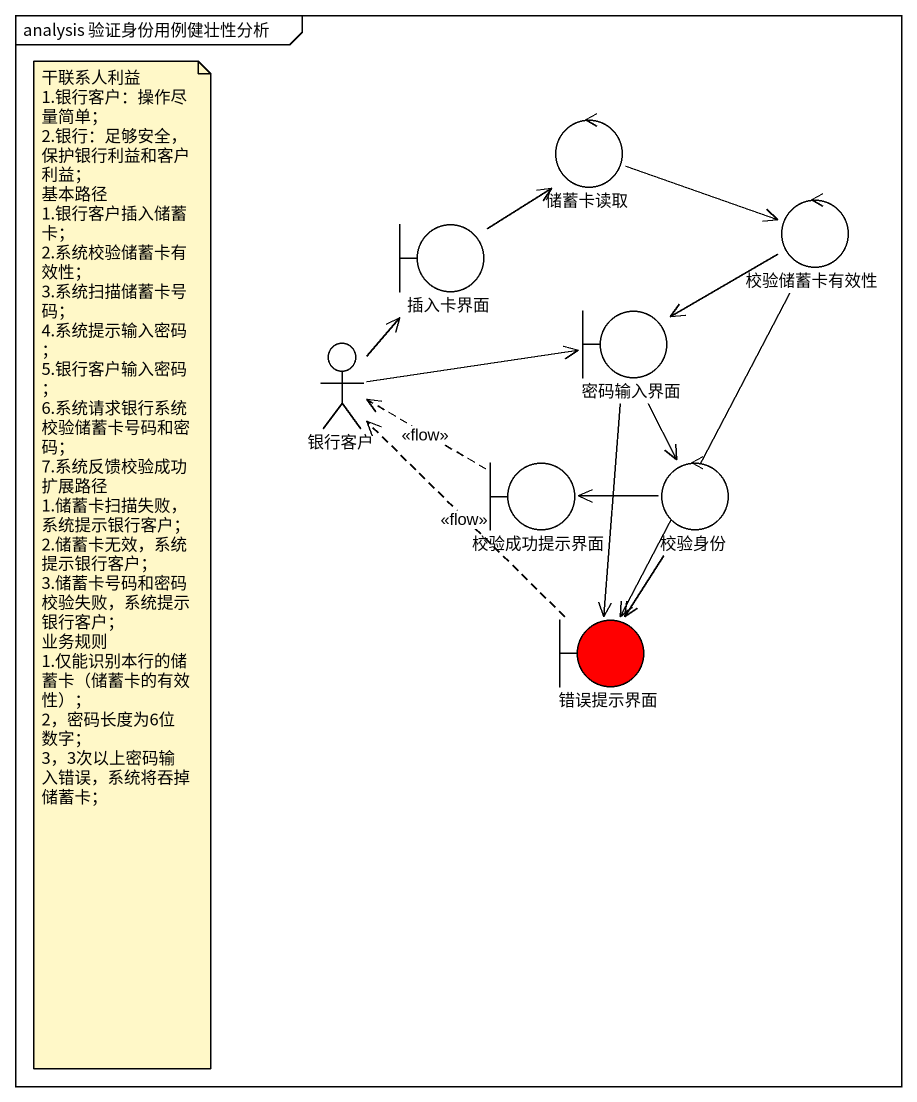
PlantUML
@startuml
mainframe analysis 验证身份用例健壮性分析
control 储蓄卡读取
boundary 插入卡界面
control 校验储蓄卡有效性
actor 银行客户
boundary 密码输入界面
boundary 校验成功提示界面
control 校验身份
boundary 错误提示界面 #FF0000
储蓄卡读取 -right-> 校验储蓄卡有效性
插入卡界面 -up-> 储蓄卡读取
校验储蓄卡有效性 --> 密码输入界面
校验储蓄卡有效性 --> 错误提示界面
银行客户 -up-> 插入卡界面
银行客户 -right-> 密码输入界面
密码输入界面 --> 校验身份
密码输入界面 --> 错误提示界面
校验成功提示界面 .left.> 银行客户 : <<flow>>
校验身份 -left-> 校验成功提示界面
校验身份 --> 错误提示界面
错误提示界面 .up.> 银行客户 : <<flow>>
note as N1
  干联系人利益
  1.银行客户：操作尽量简单；
  2.银行：足够安全，保护银行利益和客户利益；
  基本路径
  1.银行客户插入储蓄卡；
  2.系统校验储蓄卡有效性；
  3.系统扫描储蓄卡号码；
  4.系统提示输入密码；
  5.银行客户输入密码；
  6.系统请求银行系统校验储蓄卡号码和密码；
  7.系统反馈校验成功
  扩展路径
  1.储蓄卡扫描失败，系统提示银行客户；
  2.储蓄卡无效，系统提示银行客户；
  3.储蓄卡号码和密码校验失败，系统提示银行客户；
  业务规则
  1.仅能识别本行的储蓄卡（储蓄卡的有效性）；
  2，密码长度为6位数字；
  3，3次以上密码输入错误，系统将吞掉储蓄卡；
end note
@enduml
